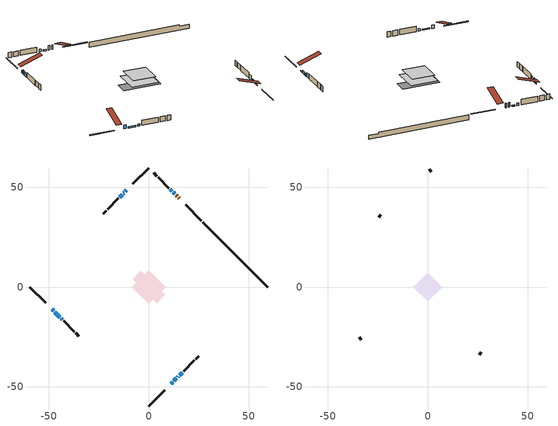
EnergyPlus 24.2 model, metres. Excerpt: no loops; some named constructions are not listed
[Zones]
conditioned space
 floor adiabatic (AdiabaticFloorConstruction): -8.5,0 0,8.5 8.5,0 0,-8.5 z0.68
 floor foundation (Slab1 construction): -8.14,3.89 -3.89,8.14 8.14,-3.89 3.89,-8.14 z-1.67
 wall outside (RimJoist1 construction): 0,-59.6 7.97,-51.62 / -59.6,0 -51.62,-7.97 / 0,59.6 -7.97,51.62 / 26.39,33.2 18.42,41.17 z0.68:0.98
 wall outside (AdiabaticWallConstruction 1): 15.25,44.35 14.91,44.69 / 14.25,45.34 13.66,45.94 z0.68:2.71
 wall outside (AdiabaticWallConstruction): -11.14,48.45 -11.72,47.88 z0.68:1.9; -48.45,-11.14 -47.66,-11.93 z0.68:2.31; 13,46.59 12.18,47.42 / 11.14,-48.45 11.97,-47.63 / -47.01,-12.59 -44.53,-15.07 z0.68:1.21; 11.52,48.08 10.73,48.87 z0.68:1.8; -12.38,47.22 -12.73,46.86 z0.68:2.71; -13.39,46.21 -14.58,45.02 z0.68:2.49; 12.63,-46.97 13.81,-45.78 z0.68:1.99; 14.47,-45.13 14.86,-44.73 z0.68:1.77; 15.52,-44.08 16.76,-42.84 z0.68:2.69; -43.87,-15.72 -43.3,-16.3 z0.68:1.7
 wall outside (Wall1 construction): 17.42,-42.18 22.82,-36.77 / -42.64,-16.96 -37.24,-22.36 / -15.23,44.36 -20.64,38.96 / 10.07,49.52 4.67,54.93 z0.68:3.12
 wall outside (Wall2 construction): 23.48,-36.12 25.03,-34.57 / -36.58,-23.02 -35.03,-24.57 / -21.3,38.3 -22.85,36.75 / 4.01,55.59 2.46,57.14 z0.68:3.12
 wall foundation (FoundationWall1 construction): 27.05,32.55,-1.67 27.05,32.55,0.68 56.34,3.25,0.68 56.34,3.25,0 59.6,0,0 59.6,0,-1.67
 window (WindowConstruction 8): -11.14,48.45 -11.72,47.88 z0.68:1.9
 window (WindowConstruction 7): -48.45,-11.14 -47.66,-11.93 z0.68:2.3
 window (WindowConstruction 9): 13,46.59 12.18,47.42 z0.68:1.21
 window (WindowConstruction 10): 11.14,-48.45 11.97,-47.63 z0.68:1.21
 window (WindowConstruction 11): -47.01,-12.59 -44.53,-15.07 z0.68:1.21
 window (WindowConstruction): 11.52,48.08 10.73,48.87 z0.68:1.8
 window (WindowConstruction 1): -12.38,47.22 -12.73,46.86 z0.68:2.71
 window (WindowConstruction 2): -13.39,46.21 -14.58,45.02 z0.68:2.48
 window (WindowConstruction 3): 12.63,-46.97 13.81,-45.78 z0.68:1.99
 window (WindowConstruction 4): 14.47,-45.13 14.86,-44.73 z0.68:1.77
 window (WindowConstruction 5): 15.52,-44.08 16.76,-42.84 z0.68:2.69
 window (WindowConstruction 6): -43.87,-15.72 -43.3,-16.3 z0.68:1.69
 door (Door): 15.25,44.35 14.91,44.69 z0.68:2.71
 door (Door 1): 14.25,45.34 13.66,45.94 z0.68:2.71
 ceiling adiabatic (AdiabaticFloorConstruction): 0,-8.5 8.5,0 0,8.5 -8.5,0 z0.68
attic - vented
 floor to conditioned space (Floor1 construction Reversed): -7.24,0 0,7.24 7.24,0 0,-7.24 z3.12
 wall outside (Wall3 construction): 25.69,-33.91 26.83,-32.77 / -34.37,-25.22 -33.23,-26.37 / -23.5,36.09 -24.65,34.95 / 1.8,57.79 0.66,58.94 z0.68:3.12
 roof outside (Roof1 construction): 10.49,-49.11,3.12 3.43,-42.05,6.44 1.58,-43.91,6.44 8.63,-50.97,3.12; -49.11,-10.49,3.12 -42.05,-3.43,6.44 -43.91,-1.58,6.44 -50.97,-8.63,3.12; -10.49,49.11,3.12 -3.43,42.05,6.44 -1.58,43.91,6.44 -8.63,50.97,3.12; 15.91,43.69,3.12 8.85,36.64,6.44 10.71,34.78,6.44 17.76,41.83,3.12
[Material] Roughness=Rough; Thermal Absorptance=0.9
Name | Thickness {m} | Conductivity {W/m-K} | Density {kg/m3} | Specific Heat {J/kg-K} | Solar Absorptance | Visible Absorptance
ceiling loosefill ins | 0.338667 | 0.0480833 | 16.02 | 1046.75 | 0.7 | 0.7
ceiling stud and cavity | 0.1397 | 0.160601 | 65.682 | 1177.47 | 0.7 | 0.7
gypsum board | 0.0127 | 0.160291 | 801 | 837.4 | 0.6 | 0.6
[Construction]
Floor1 construction: ceiling loosefill ins, ceiling stud and cavity, gypsum board
[EnergyManagementSystem:Program]
infil_program: Set p_m = 0.14; Set p_s = 0.22; Set s_m = 270; Set s_s = 370; Set z_m = 9.99744; Set z_s = 2.815447542823056; Set f_t = (((s_m/z_m)^p_m)*((z_s/s_s)^p_s)); Set Tdiff = tin_s-tout_s; Set dT = @Abs Tdiff; Set c = 0.0275; Set Cs = 0.0633; Set Cw = 0.1654; Set n = 0.65; Set sft = (f_t*0.3); Set temp1 = ((c*Cw)*((sft*site_vw_s)^(2*n)))^2; Set Qinf = (((c*Cs*(dT^n))^2)+temp1)^0.5; Set Qinf = (@Max Qinf 0); Set mech_vent_house_fan_sensible_load_act = 0.0; Set mech_vent_house_fan_latent_load_act = 0.0; Set OASupInPb = out_pb_s; Set OASupInTemp = tout_s; Set OASupInW = out_wt_s; Set OASupRho = (@RhoAirFnPbTdbW OASupInPb OASupInTemp OASupInW); Set OASupCp = (@CpAirFnW OASupInW); Set OASupInEnth = (@HFnTdbW OASupInTemp OASupInW); Set ZoneTemp = tin_s; Set ZoneW = win_s; Set ZoneCp = (@CpAirFnW ZoneW); Set ZoneAirEnth = (@HFnTdbW ZoneTemp ZoneW); Set mech_vent_house_fan_cfis_act = 0.0; Set QWHV_cfis_sup = 0.0; Set QWHV_cfis_suppl_sup = 0.0; Set QWHV_cfis_suppl_exh = 0.0; Set Qrange = 0; Set Qrange = Qrange + 0.075 * mech_vent_range_fan_0_sch_s; Set Qbath = 0; Set Qbath = Qbath + 0.066 * mech_vent_bath_fan_0_sch_s; Set Qbath = Qbath + 0.066 * mech_vent_bath_fan_1_sch_s; Set Qbath = Qbath + 0.066 * mech_vent_bath_fan_2_sch_s; Set Qdryer = 0; Set Qdryer = Qdryer + 0.00308 * clothes_dryer_exhaust_0_sch_s; Set QWHV_sup = 0.00933; Set QWHV_exh = 0.00933; Set Qsupply = QWHV_sup + QWHV_cfis_sup + QWHV_cfis_suppl_sup; Set Qexhaust = Qrange + Qbath + Qdryer + QWHV_exh + QWHV_cfis_suppl_exh; Set Qfan = (@Max Qexhaust Qsupply); Set Qducts = 0; If Qducts < 0; Set Qsupply = Qsupply - Qducts; Else; Set Qexhaust = Qexhaust + Qducts; EndIf; Set Qfan_with_ducts = (@Max Qexhaust Qsupply); Set Qimb = (@Abs (Qsupply - Qexhaust)); If Qinf + Qimb > 0; Set Qtot = Qfan_with_ducts + (Qinf^2) / (Qinf + Qimb); Else; Set Qtot = Qfan_with_ducts; EndIf; Set Qinf_adj = Qtot - Qfan; Set infil_flow_act = Qinf_adj; Set infil_program_Qinf = Qinf_adj; Set infil_program_Qfan = Qfan; Set Qload = Qfan; Set Effectiveness_Sens = 0.0; Set Effectiveness_Lat = 0.0; Set Fan_MFR = Qload * OASupRho; Set ZoneInEnth = OASupInEnth; Set ZoneInTemp = OASupInTemp; If Qload > 0; Set Effectiveness_Sens = Effectiveness_Sens + 0.0093 / Qload * 0.5912295009261301; Set Effectiveness_Lat = Effectiveness_Lat + 0.0093 / Qload * 0.0; EndIf; Set ERVCpMin = (@Min OASupCp ZoneCp); Set ERVSupOutTemp = OASupInTemp + ERVCpMin/OASupCp * Effectiveness_Sens * (ZoneTemp - OASupInTemp); Set ERVSupOutW = OASupInW + ERVCpMin/OASupCp * Effectiveness_Lat * (ZoneW - OASupInW); Set ERVSupOutEnth = (@HFnTdbW ERVSupOutTemp ERVSupOutW); Set ERVSensHeatTrans = Fan_MFR * OASupCp * (ERVSupOutTemp - OASupInTemp); Set ERVTotalHeatTrans = Fan_MFR * (ERVSupOutEnth - OASupInEnth); Set ERVLatHeatTrans = ERVTotalHeatTrans - ERVSensHeatTrans; Set ZoneInEnth = ERVSupOutEnth; Set ZoneInTemp = ERVSupOutTemp; Set FanTotalToCond = Fan_MFR * (ZoneInEnth - ZoneAirEnth); Set FanSensToCond = Fan_MFR * ZoneCp * (ZoneInTemp - ZoneTemp); Set FanLatToCond = FanTotalToCond - FanSensToCond; Set mech_vent_house_fan_sensible_load_act = mech_vent_house_fan_sensible_load_act + FanSensToCond; Set mech_vent_house_fan_latent_load_act = mech_vent_house_fan_latent_load_act + FanLatToCond
unmet_hours_program: Set htg_unmet_hours = 0; Set clg_unmet_hours = 0; Set unit_htg_unmet_hours = 0; If ((DayOfYear >= 1) && (DayOfYear <= 365)); Set unit_htg_unmet_hours = unit_htg_unmet_hours + conditioned_space_htg_unmet_s; If unit_htg_unmet_hours > htg_unmet_hours; Set htg_unmet_hours = unit_htg_unmet_hours; EndIf; EndIf; Set unit_clg_unmet_hours = 0; If ((DayOfYear >= 1) && (DayOfYear <= 365)); Set unit_clg_unmet_hours = unit_clg_unmet_hours + conditioned_space_clg_unmet_s; If unit_clg_unmet_hours > clg_unmet_hours; Set clg_unmet_hours = unit_clg_unmet_hours; EndIf; EndIf
water_heater_EC_adj: If WarmupFlag == 0; Set dhw_e_cons = water_heater_energy + water_heater_on_cycle_parasitic + water_heater_off_cycle_parasitic; Set water_heater_ec_adj_act = 0.0 * dhw_e_cons / 1; EndIf
[EnergyManagementSystem:ProgramCallingManager]
air_source_heat_pump_supply_fan_disaggregate_program_calling_manager: EndOfSystemTimestepBeforeHVACReporting; air_source_heat_pump_supply_fan_disaggregate_program
component_loads_program_calling_manager: EndOfZoneTimestepAfterZoneReporting; component_loads_program
fridge_schedule_program_calling_manager: BeginZoneTimestepAfterInitHeatBalance; fridge_schedule_program
infil_program_calling_manager: BeginZoneTimestepAfterInitHeatBalance; infil_program
natural_vent_program_calling_manager: BeginZoneTimestepAfterInitHeatBalance; natural_vent_program
total_airflows_program_calling_manager: EndOfZoneTimestepAfterZoneReporting; total_airflows_program
total_loads_program_calling_manager: EndOfZoneTimestepAfterZoneReporting; total_loads_program
unit_heater_supply_fan_disaggregate_program_calling_manager: EndOfSystemTimestepBeforeHVACReporting; unit_heater_supply_fan_disaggregate_program
unmet_hours_program_calling_manager: EndOfZoneTimestepBeforeZoneReporting; unmet_hours_program
water_heater_EC_adj_ProgramManager: EndOfSystemTimestepBeforeHVACReporting; water_heater_EC_adj
[EnergyManagementSystem:OutputVariable] Type of Data in Variable=Summed
Name | EMS Variable | Update Frequency | EMS Program or Subroutine | Units
air source heat pump supply fan disaggregate clg | air_source_heat_pump_supply_fan_clg | SystemTimestep | air_source_heat_pump_supply_fan_disaggregate_program | J
air source heat pump supply fan disaggregate htg backup | air_source_heat_pump_supply_fan_backup_htg | SystemTimestep | air_source_heat_pump_supply_fan_disaggregate_program | J
air source heat pump supply fan disaggregate htg primary | air_source_heat_pump_supply_fan_primary_htg | SystemTimestep | air_source_heat_pump_supply_fan_disaggregate_program | J
unit heater supply fan disaggregate htg primary | unit_heater_supply_fan_primary_htg | SystemTimestep | unit_heater_supply_fan_disaggregate_program | J
loads_htg_tot_peakload_outvar; loads_htg_tot_annual_outvar; Energy Management System Output Variable 1; Energy Management System Output Variable 45 | loads_htg_tot | ZoneTimestep | total_loads_program | J
loads_clg_tot_peakload_outvar; loads_clg_tot_annual_outvar; Energy Management System Output Variable 2; Energy Management System Output Variable 46 | loads_clg_tot | ZoneTimestep | total_loads_program | J
htg_unmet_hours_annual_outvar; Energy Management System Output Variable 3 | htg_unmet_hours | ZoneTimestep | unmet_hours_program | hr
clg_unmet_hours_annual_outvar; Energy Management System Output Variable 4 | clg_unmet_hours | ZoneTimestep | unmet_hours_program | hr
loads_htg_roofs_annual_outvar; Energy Management System Output Variable 5 | loads_htg_roofs | ZoneTimestep | component_loads_program | J
loads_htg_ceilings_annual_outvar; Energy Management System Output Variable 6 | loads_htg_ceilings | ZoneTimestep | component_loads_program | J
loads_htg_walls_annual_outvar; Energy Management System Output Variable 7 | loads_htg_walls | ZoneTimestep | component_loads_program | J
loads_htg_rim_joists_annual_outvar; Energy Management System Output Variable 8 | loads_htg_rim_joists | ZoneTimestep | component_loads_program | J
loads_htg_foundation_walls_annual_outvar; Energy Management System Output Variable 9 | loads_htg_foundation_walls | ZoneTimestep | component_loads_program | J
loads_htg_doors_annual_outvar; Energy Management System Output Variable 10 | loads_htg_doors | ZoneTimestep | component_loads_program | J
loads_htg_windows_conduction_annual_outvar; Energy Management System Output Variable 11 | loads_htg_windows_conduction | ZoneTimestep | component_loads_program | J
loads_htg_windows_solar_annual_outvar; Energy Management System Output Variable 12 | loads_htg_windows_solar | ZoneTimestep | component_loads_program | J
loads_htg_skylights_conduction_annual_outvar; Energy Management System Output Variable 13 | loads_htg_skylights_conduction | ZoneTimestep | component_loads_program | J
loads_htg_skylights_solar_annual_outvar; Energy Management System Output Variable 14 | loads_htg_skylights_solar | ZoneTimestep | component_loads_program | J
loads_htg_floors_annual_outvar; Energy Management System Output Variable 15 | loads_htg_floors | ZoneTimestep | component_loads_program | J
loads_htg_slabs_annual_outvar; Energy Management System Output Variable 16 | loads_htg_slabs | ZoneTimestep | component_loads_program | J
loads_htg_internal_mass_annual_outvar; Energy Management System Output Variable 17 | loads_htg_internal_mass | ZoneTimestep | component_loads_program | J
loads_htg_infil_annual_outvar; Energy Management System Output Variable 18 | loads_htg_infil | ZoneTimestep | component_loads_program | J
loads_htg_natvent_annual_outvar; Energy Management System Output Variable 19 | loads_htg_natvent | ZoneTimestep | component_loads_program | J
loads_htg_mechvent_annual_outvar; Energy Management System Output Variable 20 | loads_htg_mechvent | ZoneTimestep | component_loads_program | J
loads_htg_whf_annual_outvar; Energy Management System Output Variable 21 | loads_htg_whf | ZoneTimestep | component_loads_program | J
loads_htg_ducts_annual_outvar; Energy Management System Output Variable 22 | loads_htg_ducts | ZoneTimestep | component_loads_program | J
loads_htg_intgains_annual_outvar; Energy Management System Output Variable 23 | loads_htg_intgains | ZoneTimestep | component_loads_program | J
loads_htg_lighting_annual_outvar; Energy Management System Output Variable 24 | loads_htg_lighting | ZoneTimestep | component_loads_program | J
loads_clg_roofs_annual_outvar; Energy Management System Output Variable 25 | loads_clg_roofs | ZoneTimestep | component_loads_program | J
loads_clg_ceilings_annual_outvar; Energy Management System Output Variable 26 | loads_clg_ceilings | ZoneTimestep | component_loads_program | J
loads_clg_walls_annual_outvar; Energy Management System Output Variable 27 | loads_clg_walls | ZoneTimestep | component_loads_program | J
loads_clg_rim_joists_annual_outvar; Energy Management System Output Variable 28 | loads_clg_rim_joists | ZoneTimestep | component_loads_program | J
loads_clg_foundation_walls_annual_outvar; Energy Management System Output Variable 29 | loads_clg_foundation_walls | ZoneTimestep | component_loads_program | J
loads_clg_doors_annual_outvar; Energy Management System Output Variable 30 | loads_clg_doors | ZoneTimestep | component_loads_program | J
loads_clg_windows_conduction_annual_outvar; Energy Management System Output Variable 31 | loads_clg_windows_conduction | ZoneTimestep | component_loads_program | J
loads_clg_windows_solar_annual_outvar; Energy Management System Output Variable 32 | loads_clg_windows_solar | ZoneTimestep | component_loads_program | J
loads_clg_skylights_conduction_annual_outvar; Energy Management System Output Variable 33 | loads_clg_skylights_conduction | ZoneTimestep | component_loads_program | J
loads_clg_skylights_solar_annual_outvar; Energy Management System Output Variable 34 | loads_clg_skylights_solar | ZoneTimestep | component_loads_program | J
loads_clg_floors_annual_outvar; Energy Management System Output Variable 35 | loads_clg_floors | ZoneTimestep | component_loads_program | J
loads_clg_slabs_annual_outvar; Energy Management System Output Variable 36 | loads_clg_slabs | ZoneTimestep | component_loads_program | J
loads_clg_internal_mass_annual_outvar; Energy Management System Output Variable 37 | loads_clg_internal_mass | ZoneTimestep | component_loads_program | J
loads_clg_infil_annual_outvar; Energy Management System Output Variable 38 | loads_clg_infil | ZoneTimestep | component_loads_program | J
loads_clg_natvent_annual_outvar; Energy Management System Output Variable 39 | loads_clg_natvent | ZoneTimestep | component_loads_program | J
loads_clg_mechvent_annual_outvar; Energy Management System Output Variable 40 | loads_clg_mechvent | ZoneTimestep | component_loads_program | J
loads_clg_whf_annual_outvar; Energy Management System Output Variable 41 | loads_clg_whf | ZoneTimestep | component_loads_program | J
loads_clg_ducts_annual_outvar; Energy Management System Output Variable 42 | loads_clg_ducts | ZoneTimestep | component_loads_program | J
loads_clg_intgains_annual_outvar; Energy Management System Output Variable 43 | loads_clg_intgains | ZoneTimestep | component_loads_program | J
loads_clg_lighting_annual_outvar; Energy Management System Output Variable 44 | loads_clg_lighting | ZoneTimestep | component_loads_program | J
[Schedule:Day:Interval]
interior lighting schedule day: No, 01:00, 0.108182, 04:00, 0.0901515, 05:00, 0.0991667, 06:00, 0.162273, 07:00, 0.270455, 08:00, 0.342576, 10:00, 0.369621, 11:00, 0.351591, 12:00, 0.333561, 13:00, 0.324545, 14:00, 0.31553, 15:00, 0.333561, 16:00, 0.369621, 17:00, 0.450758, 18:00, 0.585985, 19:00, 0.775303, 20:00, 0.955606, 21:00, 0.991667, 22:00, 0.712197, 23:00, 0.360606, 24:00, 0.162273
interior lighting schedule day 1: No, 01:00, 0.100909, 04:00, 0.0840909, 05:00, 0.0925, 06:00, 0.151364, 07:00, 0.252273, 08:00, 0.319545, 10:00, 0.344773, 11:00, 0.327955, 12:00, 0.311136, 13:00, 0.302727, 14:00, 0.294318, 15:00, 0.311136, 16:00, 0.344773, 17:00, 0.420455, 18:00, 0.546591, 19:00, 0.723182, 20:00, 0.891364, 21:00, 0.925, 22:00, 0.664318, 23:00, 0.336364, 24:00, 0.151364
interior lighting schedule day 2: No, 01:00, 0.0927273, 04:00, 0.0772727, 05:00, 0.085, 06:00, 0.139091, 07:00, 0.231818, 08:00, 0.293636, 10:00, 0.316818, 11:00, 0.301364, 12:00, 0.285909, 13:00, 0.278182, 14:00, 0.270455, 15:00, 0.285909, 16:00, 0.316818, 17:00, 0.386364, 18:00, 0.502273, 19:00, 0.664545, 20:00, 0.819091, 21:00, 0.85, 22:00, 0.610455, 23:00, 0.309091, 24:00, 0.139091
interior lighting schedule day 3: No, 01:00, 0.0845455, 04:00, 0.0704545, 05:00, 0.0775, 06:00, 0.126818, 07:00, 0.211364, 08:00, 0.267727, 10:00, 0.288864, 11:00, 0.274773, 12:00, 0.260682, 13:00, 0.253636, 14:00, 0.246591, 15:00, 0.260682, 16:00, 0.288864, 17:00, 0.352273, 18:00, 0.457955, 19:00, 0.605909, 20:00, 0.746818, 21:00, 0.775, 22:00, 0.556591, 23:00, 0.281818, 24:00, 0.126818
interior lighting schedule day 4: No, 01:00, 0.0763636, 04:00, 0.0636364, 05:00, 0.07, 06:00, 0.114545, 07:00, 0.190909, 08:00, 0.241818, 10:00, 0.260909, 11:00, 0.248182, 12:00, 0.235455, 13:00, 0.229091, 14:00, 0.222727, 15:00, 0.235455, 16:00, 0.260909, 17:00, 0.318182, 18:00, 0.413636, 19:00, 0.547273, 20:00, 0.674545, 21:00, 0.7, 22:00, 0.502727, 23:00, 0.254545, 24:00, 0.114545
interior lighting schedule day 5: No, 01:00, 0.0727273, 04:00, 0.0606061, 05:00, 0.0666667, 06:00, 0.109091, 07:00, 0.181818, 08:00, 0.230303, 10:00, 0.248485, 11:00, 0.236364, 12:00, 0.224242, 13:00, 0.218182, 14:00, 0.212121, 15:00, 0.224242, 16:00, 0.248485, 17:00, 0.30303, 18:00, 0.393939, 19:00, 0.521212, 20:00, 0.642424, 21:00, 0.666667, 22:00, 0.478788, 23:00, 0.242424, 24:00, 0.109091
interior lighting schedule day 6: No, 01:00, 0.0745455, 04:00, 0.0621212, 05:00, 0.0683333, 06:00, 0.111818, 07:00, 0.186364, 08:00, 0.236061, 10:00, 0.254697, 11:00, 0.242273, 12:00, 0.229848, 13:00, 0.223636, 14:00, 0.217424, 15:00, 0.229848, 16:00, 0.254697, 17:00, 0.310606, 18:00, 0.403788, 19:00, 0.534242, 20:00, 0.658485, 21:00, 0.683333, 22:00, 0.490758, 23:00, 0.248485, 24:00, 0.111818
interior lighting schedule day 7: No, 01:00, 0.08, 04:00, 0.0666667, 05:00, 0.0733333, 06:00, 0.12, 07:00, 0.2, 08:00, 0.253333, 10:00, 0.273333, 11:00, 0.26, 12:00, 0.246667, 13:00, 0.24, 14:00, 0.233333, 15:00, 0.246667, 16:00, 0.273333, 17:00, 0.333333, 18:00, 0.433333, 19:00, 0.573333, 20:00, 0.706667, 21:00, 0.733333, 22:00, 0.526667, 23:00, 0.266667, 24:00, 0.12
interior lighting schedule day 8: No, 01:00, 0.0890909, 04:00, 0.0742424, 05:00, 0.0816667, 06:00, 0.133636, 07:00, 0.222727, 08:00, 0.282121, 10:00, 0.304394, 11:00, 0.289545, 12:00, 0.274697, 13:00, 0.267273, 14:00, 0.259848, 15:00, 0.274697, 16:00, 0.304394, 17:00, 0.371212, 18:00, 0.482576, 19:00, 0.638485, 20:00, 0.78697, 21:00, 0.816667, 22:00, 0.586515, 23:00, 0.29697, 24:00, 0.133636
interior lighting schedule day 9: No, 01:00, 0.0972727, 04:00, 0.0810606, 05:00, 0.0891667, 06:00, 0.145909, 07:00, 0.243182, 08:00, 0.30803, 10:00, 0.332348, 11:00, 0.316136, 12:00, 0.299924, 13:00, 0.291818, 14:00, 0.283712, 15:00, 0.299924, 16:00, 0.332348, 17:00, 0.405303, 18:00, 0.526894, 19:00, 0.697121, 20:00, 0.859242, 21:00, 0.891667, 22:00, 0.640379, 23:00, 0.324242, 24:00, 0.145909
interior lighting schedule day 10: No, 01:00, 0.105455, 04:00, 0.0878788, 05:00, 0.0966667, 06:00, 0.158182, 07:00, 0.263636, 08:00, 0.333939, 10:00, 0.360303, 11:00, 0.342727, 12:00, 0.325152, 13:00, 0.316364, 14:00, 0.307576, 15:00, 0.325152, 16:00, 0.360303, 17:00, 0.439394, 18:00, 0.571212, 19:00, 0.755758, 20:00, 0.931515, 21:00, 0.966667, 22:00, 0.694242, 23:00, 0.351515, 24:00, 0.158182
interior lighting schedule day 11: No, 01:00, 0.109091, 04:00, 0.0909091, 05:00, 0.1, 06:00, 0.163636, 07:00, 0.272727, 08:00, 0.345455, 10:00, 0.372727, 11:00, 0.354545, 12:00, 0.336364, 13:00, 0.327273, 14:00, 0.318182, 15:00, 0.336364, 16:00, 0.372727, 17:00, 0.454545, 18:00, 0.590909, 19:00, 0.781818, 20:00, 0.963636, 21:00, 1, 22:00, 0.718182, 23:00, 0.363636, 24:00, 0.163636
interior lighting schedule default day; occupants schedule default day; clothes dryer schedule default day; cooking range schedule default day; mech vent bath fan 0 schedule default day; mech vent bath fan 1 schedule default day; mech vent bath fan 2 schedule default day; mech vent range fan 0 schedule default day; misc plug loads schedule default day; general water use schedule default day; clothes dryer exhaust 0 schedule default day; cooling season schedule day; cooling season schedule day 2; cooling season schedule default day; exterior lighting schedule default day; natural vent schedule default day: No, 24:00, 0
occupants schedule day: No, 05:00, 0.426829, 06:00, 0.719512, 07:00, 1, 08:00, 0.670732, 09:00, 0.329268, 14:00, 0.170732, 15:00, 0.231707, 16:00, 0.329268, 17:00, 0.5, 18:00, 0.670732, 19:00, 0.829268, 21:00, 1, 22:00, 0.853659, 23:00, 0.646341, 24:00, 0.426829
clothes dryer schedule day; clothes dryer exhaust 0 schedule day: No, 01:00, 0.123457, 02:00, 0.0740741, 03:00, 0.0493827, 04:00, 0.0246914, 05:00, 0.0493827, 06:00, 0.0740741, 07:00, 0.197531, 08:00, 0.395062, 09:00, 0.592593, 10:00, 0.839506, 11:00, 0.962963, 12:00, 1, 13:00, 0.91358, 14:00, 0.82716, 15:00, 0.716049, 16:00, 0.753086, 17:00, 0.679012, 18:00, 0.666667, 20:00, 0.62963, 21:00, 0.641975, 22:00, 0.666667, 23:00, 0.54321, 24:00, 0.296296
cooking range schedule day: No, 05:00, 0.0597015, 06:00, 0.11194, 07:00, 0.171642, 08:00, 0.291045, 11:00, 0.343284, 12:00, 0.402985, 13:00, 0.462687, 14:00, 0.343284, 15:00, 0.291045, 16:00, 0.402985, 17:00, 0.567164, 18:00, 1, 19:00, 0.850746, 20:00, 0.432836, 21:00, 0.291045, 22:00, 0.231343, 23:00, 0.171642, 24:00, 0.11194
mech vent bath fan 0 schedule day; mech vent bath fan 1 schedule day; mech vent bath fan 2 schedule day: No, 07:00, 0, 08:00, 1, 09:00, 0.2, 24:00, 0
mech vent range fan 0 schedule day: No, 18:00, 0, 19:00, 1, 20:00, 0.2, 24:00, 0
misc plug loads schedule day: No, 06:00, 0.705882, 07:00, 0.745098, 08:00, 0.803922, 15:00, 0.823529, 16:00, 0.862745, 17:00, 0.921569, 18:00, 0.980392, 19:00, 1, 20:00, 0.980392, 21:00, 0.941176, 22:00, 0.862745, 23:00, 0.784314, 24:00, 0.72549
general water use schedule day: No, 01:00, 0.315068, 03:00, 0.287671, 04:00, 0.342466, 05:00, 0.369863, 06:00, 0.520548, 07:00, 0.60274, 08:00, 0.534247, 10:00, 0.506849, 11:00, 0.465753, 14:00, 0.479452, 15:00, 0.534247, 16:00, 0.589041, 17:00, 0.69863, 18:00, 0.876712, 19:00, 0.890411, 20:00, 0.986301, 21:00, 1, 22:00, 0.863014, 23:00, 0.616438, 24:00, 0.465753
cooling season schedule day 1: No, 24:00, 1
exterior lighting schedule day: No, 01:00, 0.566667, 03:00, 0.524167, 05:00, 0.495833, 06:00, 0.5525, 07:00, 0.623333, 08:00, 0.580833, 09:00, 0.439167, 10:00, 0.354167, 12:00, 0.34, 13:00, 0.354167, 14:00, 0.396667, 15:00, 0.425, 16:00, 0.495833, 17:00, 0.623333, 18:00, 0.793333, 19:00, 0.906667, 20:00, 0.963333, 21:00, 0.991667, 22:00, 0.920833, 23:00, 0.793333, 24:00, 0.665833
exterior lighting schedule day 1: No, 01:00, 0.528571, 03:00, 0.488929, 05:00, 0.4625, 06:00, 0.515357, 07:00, 0.581429, 08:00, 0.541786, 09:00, 0.409643, 10:00, 0.330357, 12:00, 0.317143, 13:00, 0.330357, 14:00, 0.37, 15:00, 0.396429, 16:00, 0.4625, 17:00, 0.581429, 18:00, 0.74, 19:00, 0.845714, 20:00, 0.898571, 21:00, 0.925, 22:00, 0.858929, 23:00, 0.74, 24:00, 0.621071
exterior lighting schedule day 10: No, 01:00, 0.552381, 03:00, 0.510952, 05:00, 0.483333, 06:00, 0.538571, 07:00, 0.607619, 08:00, 0.56619, 09:00, 0.428095, 10:00, 0.345238, 12:00, 0.331429, 13:00, 0.345238, 14:00, 0.386667, 15:00, 0.414286, 16:00, 0.483333, 17:00, 0.607619, 18:00, 0.773333, 19:00, 0.88381, 20:00, 0.939048, 21:00, 0.966667, 22:00, 0.897619, 23:00, 0.773333, 24:00, 0.649048
exterior lighting schedule day 11: No, 01:00, 0.571429, 03:00, 0.528571, 05:00, 0.5, 06:00, 0.557143, 07:00, 0.628571, 08:00, 0.585714, 09:00, 0.442857, 10:00, 0.357143, 12:00, 0.342857, 13:00, 0.357143, 14:00, 0.4, 15:00, 0.428571, 16:00, 0.5, 17:00, 0.628571, 18:00, 0.8, 19:00, 0.914286, 20:00, 0.971429, 21:00, 1, 22:00, 0.928571, 23:00, 0.8, 24:00, 0.671429
exterior lighting schedule day 2: No, 01:00, 0.485714, 03:00, 0.449286, 05:00, 0.425, 06:00, 0.473571, 07:00, 0.534286, 08:00, 0.497857, 09:00, 0.376429, 10:00, 0.303571, 12:00, 0.291429, 13:00, 0.303571, 14:00, 0.34, 15:00, 0.364286, 16:00, 0.425, 17:00, 0.534286, 18:00, 0.68, 19:00, 0.777143, 20:00, 0.825714, 21:00, 0.85, 22:00, 0.789286, 23:00, 0.68, 24:00, 0.570714
exterior lighting schedule day 3: No, 01:00, 0.442857, 03:00, 0.409643, 05:00, 0.3875, 06:00, 0.431786, 07:00, 0.487143, 08:00, 0.453929, 09:00, 0.343214, 10:00, 0.276786, 12:00, 0.265714, 13:00, 0.276786, 14:00, 0.31, 15:00, 0.332143, 16:00, 0.3875, 17:00, 0.487143, 18:00, 0.62, 19:00, 0.708571, 20:00, 0.752857, 21:00, 0.775, 22:00, 0.719643, 23:00, 0.62, 24:00, 0.520357
exterior lighting schedule day 4: No, 01:00, 0.4, 03:00, 0.37, 05:00, 0.35, 06:00, 0.39, 07:00, 0.44, 08:00, 0.41, 09:00, 0.31, 10:00, 0.25, 12:00, 0.24, 13:00, 0.25, 14:00, 0.28, 15:00, 0.3, 16:00, 0.35, 17:00, 0.44, 18:00, 0.56, 19:00, 0.64, 20:00, 0.68, 21:00, 0.7, 22:00, 0.65, 23:00, 0.56, 24:00, 0.47
exterior lighting schedule day 5: No, 01:00, 0.380952, 03:00, 0.352381, 05:00, 0.333333, 06:00, 0.371429, 07:00, 0.419048, 08:00, 0.390476, 09:00, 0.295238, 10:00, 0.238095, 12:00, 0.228571, 13:00, 0.238095, 14:00, 0.266667, 15:00, 0.285714, 16:00, 0.333333, 17:00, 0.419048, 18:00, 0.533333, 19:00, 0.609524, 20:00, 0.647619, 21:00, 0.666667, 22:00, 0.619048, 23:00, 0.533333, 24:00, 0.447619
exterior lighting schedule day 6: No, 01:00, 0.390476, 03:00, 0.36119, 05:00, 0.341667, 06:00, 0.380714, 07:00, 0.429524, 08:00, 0.400238, 09:00, 0.302619, 10:00, 0.244048, 12:00, 0.234286, 13:00, 0.244048, 14:00, 0.273333, 15:00, 0.292857, 16:00, 0.341667, 17:00, 0.429524, 18:00, 0.546667, 19:00, 0.624762, 20:00, 0.66381, 21:00, 0.683333, 22:00, 0.634524, 23:00, 0.546667, 24:00, 0.45881
exterior lighting schedule day 7: No, 01:00, 0.419048, 03:00, 0.387619, 05:00, 0.366667, 06:00, 0.408571, 07:00, 0.460952, 08:00, 0.429524, 09:00, 0.324762, 10:00, 0.261905, 12:00, 0.251429, 13:00, 0.261905, 14:00, 0.293333, 15:00, 0.314286, 16:00, 0.366667, 17:00, 0.460952, 18:00, 0.586667, 19:00, 0.670476, 20:00, 0.712381, 21:00, 0.733333, 22:00, 0.680952, 23:00, 0.586667, 24:00, 0.492381
exterior lighting schedule day 8: No, 01:00, 0.466667, 03:00, 0.431667, 05:00, 0.408333, 06:00, 0.455, 07:00, 0.513333, 08:00, 0.478333, 09:00, 0.361667, 10:00, 0.291667, 12:00, 0.28, 13:00, 0.291667, 14:00, 0.326667, 15:00, 0.35, 16:00, 0.408333, 17:00, 0.513333, 18:00, 0.653333, 19:00, 0.746667, 20:00, 0.793333, 21:00, 0.816667, 22:00, 0.758333, 23:00, 0.653333, 24:00, 0.548333
exterior lighting schedule day 9: No, 01:00, 0.509524, 03:00, 0.47131, 05:00, 0.445833, 06:00, 0.496786, 07:00, 0.560476, 08:00, 0.522262, 09:00, 0.394881, 10:00, 0.318452, 12:00, 0.305714, 13:00, 0.318452, 14:00, 0.356667, 15:00, 0.382143, 16:00, 0.445833, 17:00, 0.560476, 18:00, 0.713333, 19:00, 0.815238, 20:00, 0.86619, 21:00, 0.891667, 22:00, 0.827976, 23:00, 0.713333, 24:00, 0.59869
[Schedule:Week:Daily]
clothes dryer exhaust 0 schedule Week Rule - Jan1-Dec31: clothes dryer exhaust 0 schedule day, clothes dryer exhaust 0 schedule day, clothes dryer exhaust 0 schedule day, clothes dryer exhaust 0 schedule day, clothes dryer exhaust 0 schedule day, clothes dryer exhaust 0 schedule day, clothes dryer exhaust 0 schedule day, clothes dryer exhaust 0 schedule default day, clothes dryer exhaust 0 schedule default day, clothes dryer exhaust 0 schedule default day, clothes dryer exhaust 0 schedule default day, clothes dryer exhaust 0 schedule default day
cooling season schedule Week Rule - Jan1-May26: cooling season schedule day, cooling season schedule day, cooling season schedule day, cooling season schedule day, cooling season schedule day, cooling season schedule day, cooling season schedule day, cooling season schedule default day, cooling season schedule default day, cooling season schedule default day, cooling season schedule default day, cooling season schedule default day
cooling season schedule Week Rule - May27-Jun2: cooling season schedule day, cooling season schedule day, cooling season schedule day, cooling season schedule day, cooling season schedule day, cooling season schedule day 1, cooling season schedule day 1, cooling season schedule default day, cooling season schedule default day, cooling season schedule default day, cooling season schedule default day, cooling season schedule default day
cooling season schedule Week Rule - Jun3-Sep29: cooling season schedule day 1, cooling season schedule day 1, cooling season schedule day 1, cooling season schedule day 1, cooling season schedule day 1, cooling season schedule day 1, cooling season schedule day 1, cooling season schedule default day, cooling season schedule default day, cooling season schedule default day, cooling season schedule default day, cooling season schedule default day
cooling season schedule Week Rule - Sep30-Oct6: cooling season schedule day 1, cooling season schedule day 2, cooling season schedule day 2, cooling season schedule day 2, cooling season schedule day 2, cooling season schedule day 2, cooling season schedule day 2, cooling season schedule default day, cooling season schedule default day, cooling season schedule default day, cooling season schedule default day, cooling season schedule default day
cooling season schedule Week Rule - Oct7-Dec31: cooling season schedule day 2, cooling season schedule day 2, cooling season schedule day 2, cooling season schedule day 2, cooling season schedule day 2, cooling season schedule day 2, cooling season schedule day 2, cooling season schedule default day, cooling season schedule default day, cooling season schedule default day, cooling season schedule default day, cooling season schedule default day
exterior lighting schedule Week Rule - Sep30-Oct6: exterior lighting schedule day 8, exterior lighting schedule day 9, exterior lighting schedule day 9, exterior lighting schedule day 9, exterior lighting schedule day 9, exterior lighting schedule day 9, exterior lighting schedule day 9, exterior lighting schedule default day, exterior lighting schedule default day, exterior lighting schedule default day, exterior lighting schedule default day, exterior lighting schedule default day
exterior lighting schedule Week Rule - Oct7-Oct27: exterior lighting schedule day 9, exterior lighting schedule day 9, exterior lighting schedule day 9, exterior lighting schedule day 9, exterior lighting schedule day 9, exterior lighting schedule day 9, exterior lighting schedule day 9, exterior lighting schedule default day, exterior lighting schedule default day, exterior lighting schedule default day, exterior lighting schedule default day, exterior lighting schedule default day
exterior lighting schedule Week Rule - Oct28-Nov3: exterior lighting schedule day 9, exterior lighting schedule day 9, exterior lighting schedule day 9, exterior lighting schedule day 9, exterior lighting schedule day 10, exterior lighting schedule day 10, exterior lighting schedule day 10, exterior lighting schedule default day, exterior lighting schedule default day, exterior lighting schedule default day, exterior lighting schedule default day, exterior lighting schedule default day
exterior lighting schedule Week Rule - Nov4-Nov24: exterior lighting schedule day 10, exterior lighting schedule day 10, exterior lighting schedule day 10, exterior lighting schedule day 10, exterior lighting schedule day 10, exterior lighting schedule day 10, exterior lighting schedule day 10, exterior lighting schedule default day, exterior lighting schedule default day, exterior lighting schedule default day, exterior lighting schedule default day, exterior lighting schedule default day
exterior lighting schedule Week Rule - Nov25-Dec1: exterior lighting schedule day 10, exterior lighting schedule day 10, exterior lighting schedule day 10, exterior lighting schedule day 10, exterior lighting schedule day 10, exterior lighting schedule day 10, exterior lighting schedule day 11, exterior lighting schedule default day, exterior lighting schedule default day, exterior lighting schedule default day, exterior lighting schedule default day, exterior lighting schedule default day
exterior lighting schedule Week Rule - Dec2-Dec31: exterior lighting schedule day 11, exterior lighting schedule day 11, exterior lighting schedule day 11, exterior lighting schedule day 11, exterior lighting schedule day 11, exterior lighting schedule day 11, exterior lighting schedule day 11, exterior lighting schedule default day, exterior lighting schedule default day, exterior lighting schedule default day, exterior lighting schedule default day, exterior lighting schedule default day
natural vent schedule Week Rule - Jan1-Dec31: natural vent schedule default day, natural vent schedule default day, natural vent schedule default day, natural vent schedule default day, natural vent schedule default day, natural vent schedule default day, natural vent schedule default day, natural vent schedule default day, natural vent schedule default day, natural vent schedule default day, natural vent schedule default day, natural vent schedule default day
[Schedule:Year]
clothes dryer exhaust 0 schedule: clothes dryer exhaust 0 schedule Week Rule - Jan1-Dec31, 1, 1, 12, 31
cooling season schedule: cooling season schedule Week Rule - Jan1-May26, 1, 1, 5, 26, cooling season schedule Week Rule - May27-Jun2, 5, 27, 6, 2, cooling season schedule Week Rule - Jun3-Sep29, 6, 3, 9, 29, cooling season schedule Week Rule - Sep30-Oct6, 9, 30, 10, 6, cooling season schedule Week Rule - Oct7-Dec31, 10, 7, 12, 31
natural vent schedule: natural vent schedule Week Rule - Jan1-Dec31, 1, 1, 12, 31
